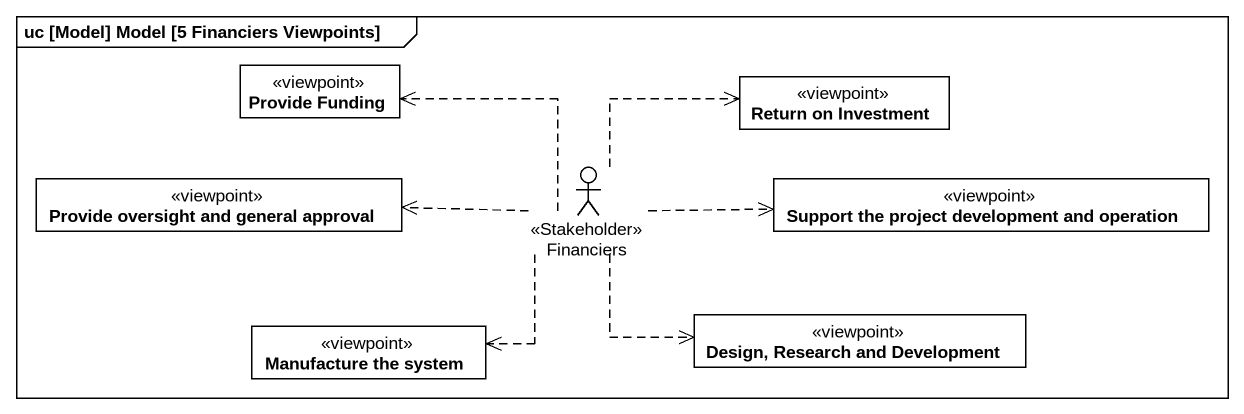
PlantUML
@startuml
mainframe uc [Model] Model [5 Financiers Viewpoints]
allowmixing
hide circle
hide empty members
class "Provide Funding" as Provide_Funding <<viewpoint>>
class "Return on Investment" as Return_on_Investment <<viewpoint>>
actor Financiers <<Stakeholder>>
class "Provide oversight and general approval" as Provide_oversight_and <<viewpoint>>
class "Support the project development and operation" as Support_the_project <<viewpoint>>
class "Manufacture the system" as Manufacture_the_system <<viewpoint>>
class "Design, Research and Development" as Design_Research_and <<viewpoint>>
Financiers .left.> Provide_Funding
Financiers .right.> Return_on_Investment
Financiers .left.> Provide_oversight_and
Financiers .right.> Support_the_project
Financiers ..> Manufacture_the_system
Financiers .right.> Design_Research_and
@enduml
